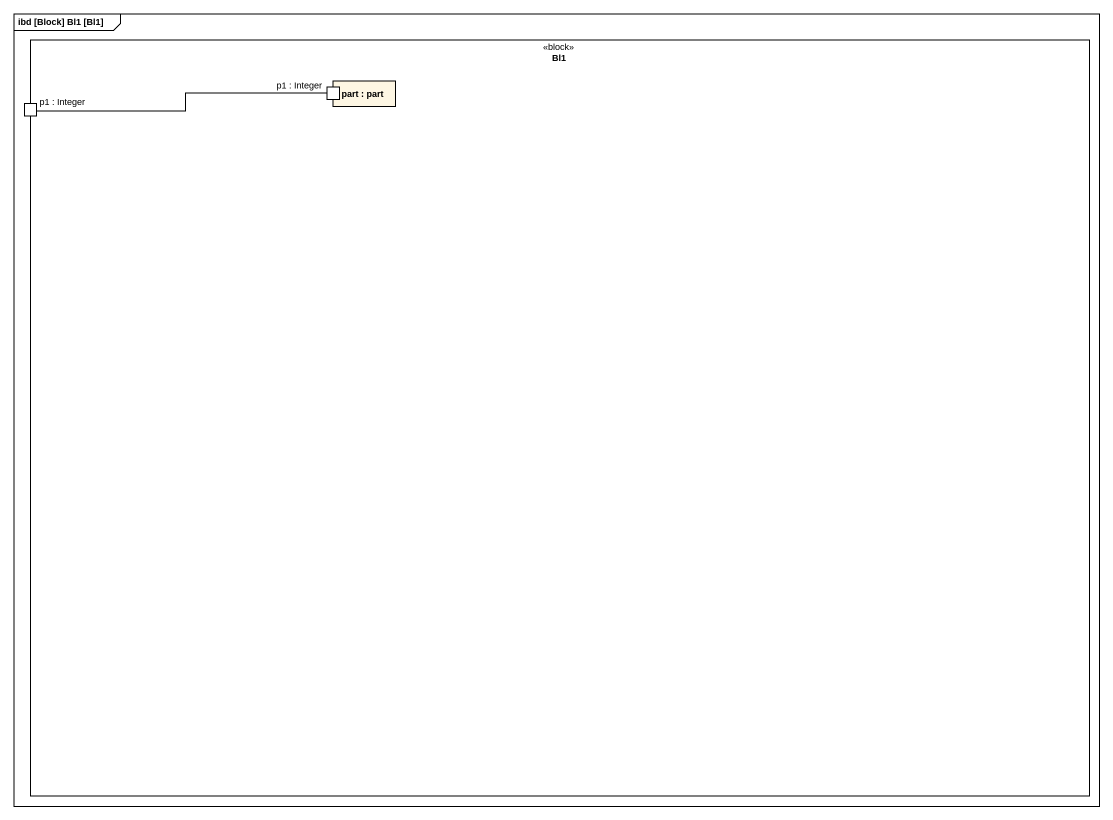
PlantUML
@startuml
mainframe ibd [Block] Bl1 [Bl1]
rectangle Bl1 <<block>> {
  rectangle "part : part" as part {
    port "p1 : Integer" as p1_Integer
  }
  port "p1 : Integer" as p1_Integer_2
}
p1_Integer_2 -right- p1_Integer
@enduml
